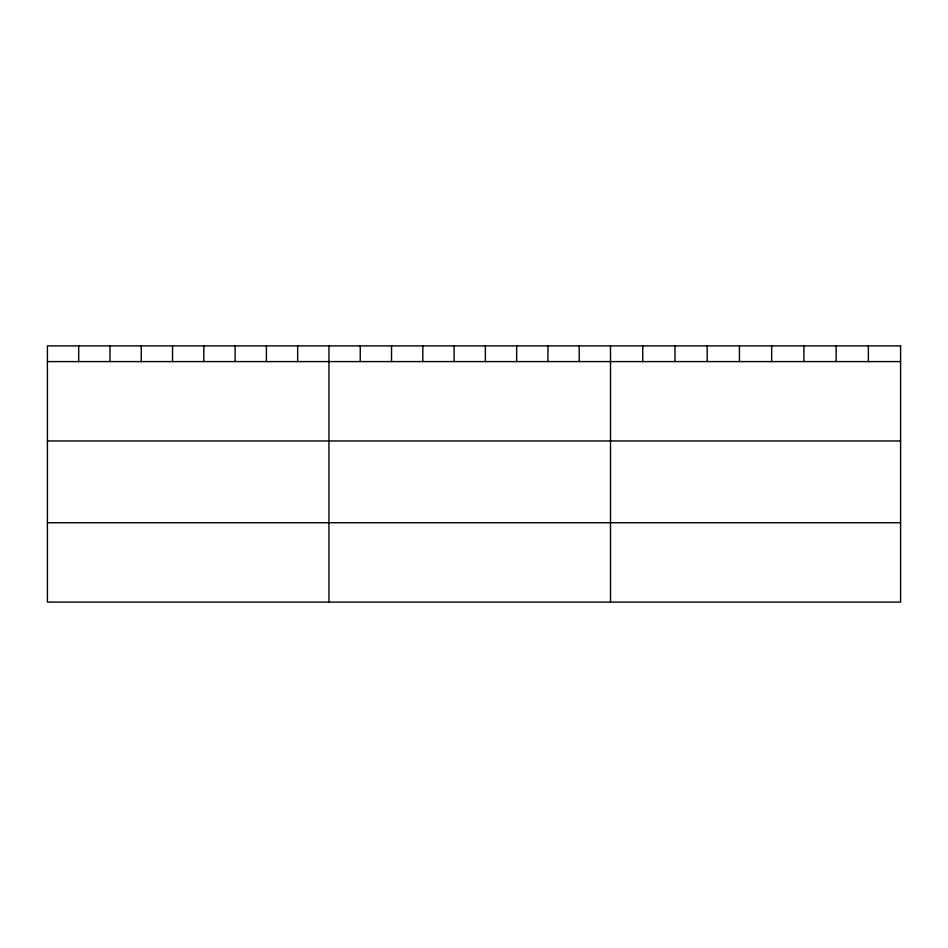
<?xml version="1.0" encoding="UTF-8"?>
<svg xmlns="http://www.w3.org/2000/svg" width="948" height="948" viewBox="0 0 948 948"><rect width="100%" height="100%" fill="white"/><g stroke="black" fill="none" stroke-linecap="round" stroke-linejoin="round"><path stroke-width="1.42" d="M47.4 361.591L900.6 361.591M47.4 440.962L900.6 440.962M47.4 522.727L900.6 522.727M868.368 345.901L868.368 361.591M836.136 345.901L836.136 361.591M803.904 345.901L803.904 361.591M771.672 345.901L771.672 361.591M739.44 345.901L739.44 361.591M707.208 345.901L707.208 361.591M674.976 345.901L674.976 361.591M642.744 345.901L642.744 361.591M610.512 345.901L610.512 602.099M579.228 345.901L579.228 361.591M547.944 345.901L547.944 361.591M516.66 345.901L516.66 361.591M485.376 345.901L485.376 361.591M454.092 345.901L454.092 361.591M422.808 345.901L422.808 361.591M391.524 345.901L391.524 361.591M360.24 345.901L360.24 361.591M328.956 345.901L328.956 602.099M297.672 345.901L297.672 361.591M266.388 345.901L266.388 361.591M235.104 345.901L235.104 361.591M203.82 345.901L203.82 361.591M172.536 345.901L172.536 361.591M141.252 345.901L141.252 361.591M109.968 345.901L109.968 361.591M78.684 345.901L78.684 361.591M900.6 345.901L47.4 345.901L47.4 602.099L900.6 602.099L900.6 345.901"/></g></svg>
